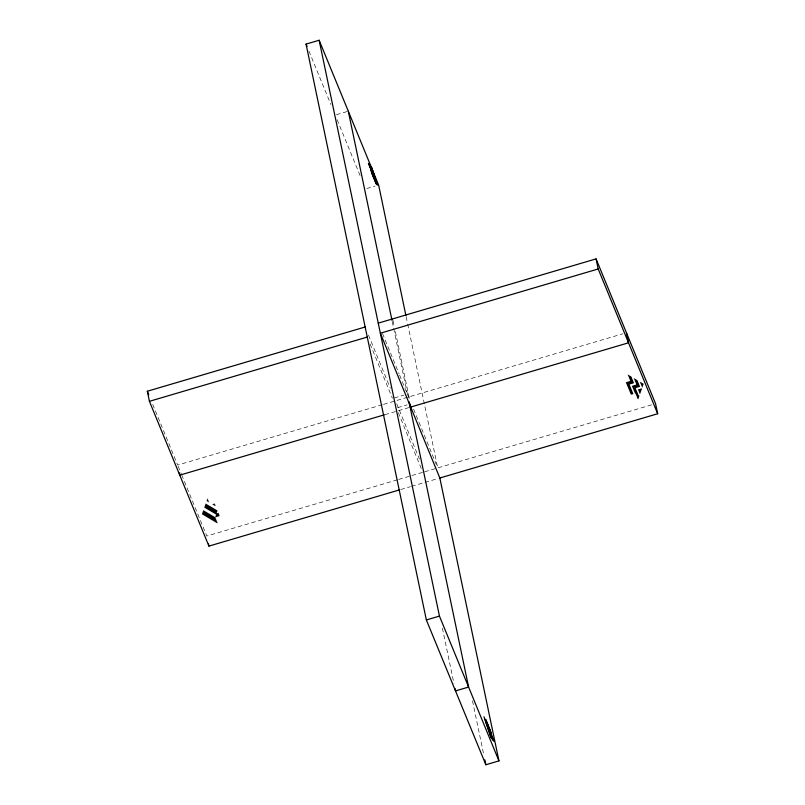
<?xml version="1.0" encoding="UTF-8"?>
<svg xmlns="http://www.w3.org/2000/svg" width="805" height="805" viewBox="0 0 805 805"><rect width="100%" height="100%" fill="white"/><g stroke="black" fill="none" stroke-linecap="round" stroke-linejoin="round"><path stroke-width="0.6" stroke-dasharray="4.03 3.02" d="M202.176 514.244L207.599 498.889M202.689 514.546L207.942 499.704M203.212 514.858L208.274 500.519M203.725 515.16L208.616 501.344M204.239 515.472L208.948 502.159M204.762 515.774L209.28 502.974M205.275 516.075L209.622 503.789M205.798 516.387L209.954 504.614M206.311 516.689L210.477 504.916M206.825 517.001L211.172 504.715M207.348 517.303L211.866 504.504M207.861 517.615L212.57 504.302M208.384 517.917L213.265 504.091M208.898 518.219L213.959 503.89M209.411 518.531L214.633 503.759M209.934 518.833L214.975 504.574M210.447 519.144L215.307 505.389M210.96 519.446L215.639 506.214M211.484 519.748L215.982 507.029M211.997 520.06L216.314 507.844M212.52 520.362L216.656 508.659M213.033 520.674L216.988 509.485M213.546 520.976L217.33 510.3M214.07 521.288L215.338 517.696M215.519 517.192L217.662 511.115M214.583 521.59L215.67 518.521M216.213 516.981L217.994 511.94M215.106 521.892L216.002 519.336M216.907 516.78L218.336 512.755M215.619 522.204L216.344 520.151M217.612 516.569L218.668 513.57M216.132 522.505L216.676 520.976M218.306 516.367L219.01 514.385M216.656 522.817L217.018 521.791M219.01 516.156L219.342 515.21M217.169 523.119L217.35 522.606M336.399 114.702L347.106 111.543M366.738 188.541L375.07 186.086M394.309 397.942L403.828 395.134M382.264 404.744L177.664 465.089L152.065 402.782M383.462 404.392L622.808 333.793M397.6 407.672L407.119 404.865M384.85 414.676L408.97 407.561M397.418 479.82L206.815 536.029L181.97 475.554M398.626 479.458L410.691 475.906M411.898 475.544L423.953 471.992M424.648 471.78L651.949 404.744M400.729 489.541L410.379 486.693M411.586 486.331L423.651 482.779M424.859 482.426L438.121 478.512M627.93 374.909L643.447 384.096M628.272 375.734L643.265 384.609M628.604 376.549L643.084 385.122M628.947 377.364L642.903 385.625M629.279 378.189L642.722 386.138M629.621 379.004L642.541 386.652M629.953 379.819L642.36 387.165M630.285 380.634L642.179 387.678M630.104 381.147L641.998 388.191M629.409 381.359L641.816 388.704M628.715 381.56L641.635 389.218M628.011 381.771L641.454 389.721M627.316 381.973L641.273 390.234M626.612 382.184L641.092 390.747M625.988 382.425L640.911 391.26M626.33 383.25L640.73 391.773M626.662 384.066L640.549 392.287M627.004 384.881L640.367 392.8M627.337 385.706L640.186 393.313M627.669 386.521L640.005 393.816M628.011 387.336L639.824 394.329M628.343 388.151L639.643 394.842M628.685 388.976L639.462 395.356M629.017 389.791L635.145 393.424M635.668 393.726L639.291 395.869M629.349 390.606L634.451 393.625M636 394.541L639.11 396.382M629.691 391.431L633.756 393.836M636.342 395.366L638.929 396.895M630.023 392.246L633.052 394.037M636.675 396.181L638.747 397.408M630.365 393.061L632.358 394.239M637.007 396.996L638.566 397.912M630.697 393.876L631.663 394.45M637.349 397.811L638.385 398.425M637.681 398.636L638.204 398.938M308.929 51.087L330.905 104.59M337.104 119.673L360.338 176.204M382.516 333.522L399.109 373.902M399.582 375.06L410.238 401.011M413.559 409.081L436.32 464.465M368.479 335.071L390.284 388.151M396.674 403.708L419.435 459.092M370.109 343.997L392.387 398.223M398.314 412.633L421.538 469.174M178.147 466.246L181.487 474.387M406.133 316.637L407.421 322.785M407.672 324.023L437.477 466.689M393.041 320.501L394.329 326.649M395.356 331.569L409.745 400.447M472.495 700.793L483.795 754.909M392.236 321.517L407.682 395.426M442.398 628.152L453.97 683.526"/><path stroke-width="1.21" d="M439.329 478.15L657.675 413.75L598.185 268.971L380.352 333.22L439.842 477.999L498.939 760.886L485.858 764.75L426.358 619.961L306.061 44.114L319.142 40.25L378.642 185.039L405.881 315.409M399.522 489.893L208.928 546.112L149.428 401.323L147.325 391.25L365.158 327.001M378.249 323.137L596.072 258.888L655.572 403.677L657.675 413.75M149.428 401.323L367.261 337.074M384.367 414.817L179.767 475.161L179.304 472.927M410.178 407.209L628.524 342.809L626.421 332.727M426.358 619.961L439.45 616.107L498.939 760.886M368.368 163.375L371.729 167.581M368.71 164.19L371.95 168.265M369.042 165.015L372.172 168.939M369.374 165.83L372.403 169.614M369.716 166.645L372.624 170.298M370.048 167.47L372.846 170.972M370.391 168.285L373.067 171.646M370.723 169.1L373.299 172.33M370.944 169.785L373.52 173.005M371.055 170.318L373.741 173.679M371.175 170.851L373.973 174.363M371.286 171.395L374.194 175.037M371.397 171.928L374.416 175.721M371.507 172.471L374.637 176.396M371.638 173.025L374.868 177.07M371.97 173.84L375.09 177.754M372.313 174.665L375.311 178.428M372.645 175.48L375.543 179.102M372.977 176.295L375.764 179.787M373.319 177.11L375.985 180.461M373.651 177.935L376.207 181.135M373.993 178.75L376.438 181.819M374.325 179.565L376.66 182.494M374.657 180.39L375.985 182.051M376.096 182.192L376.881 183.168M374.999 181.206L376.096 182.584M376.438 183.007L377.112 183.852M375.331 182.021L376.217 183.127M376.77 183.822L377.334 184.526M375.673 182.846L376.327 183.661M377.112 184.647L377.555 185.2M376.005 183.661L376.438 184.204M306.061 44.114L307.017 46.438M147.325 391.25L148.744 394.712M490.175 730.145L491.04 732.761M493.052 738.859L493.948 741.174M489.5 728.505L491.261 733.838M492.378 737.219L493.616 740.751M488.494 726.06L493.395 740.469M487.488 723.604L493.052 740.047M486.814 721.964L492.72 739.634M485.807 719.509L492.499 739.352M485.888 719.952L492.157 738.93M486.22 721.562L491.825 738.507M485.999 721.683L491.493 738.084M484.992 719.227L491.261 737.803M483.976 716.772L490.929 737.39M596.072 258.888L598.185 268.971M484.831 759.829L485.858 764.75M409.987 403.697L410.691 407.058M348.293 111.191L391.995 320.37M408.96 401.584L468.601 687.047L455.509 690.911L454.996 688.446M319.142 40.25L439.45 616.107M208.455 543.868L208.928 546.112"/></g></svg>
